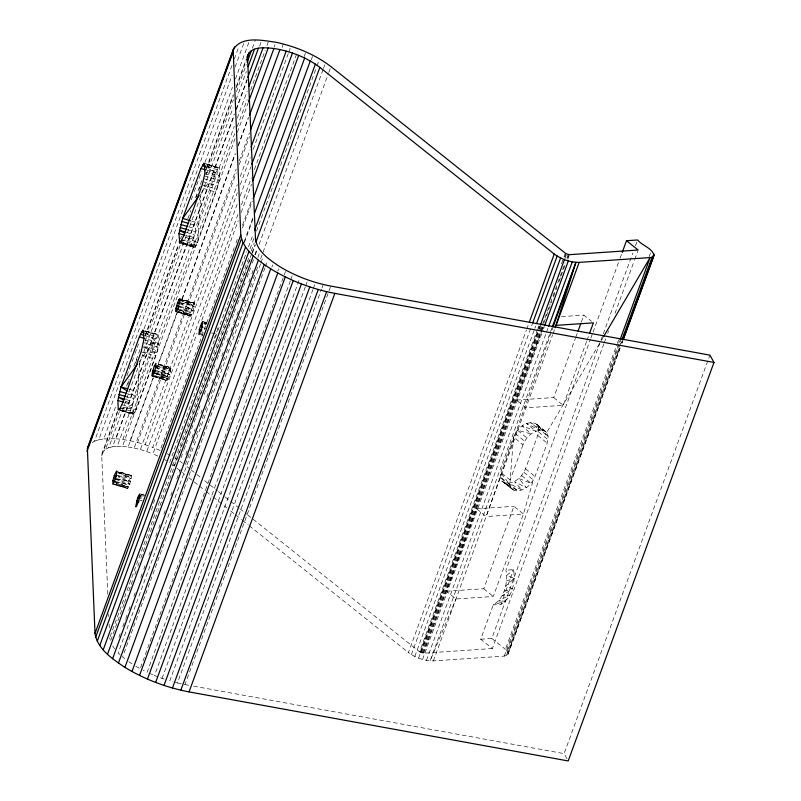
<?xml version="1.0" encoding="UTF-8"?>
<svg xmlns="http://www.w3.org/2000/svg" width="801" height="801" viewBox="0 0 801 801"><rect width="100%" height="100%" fill="white"/><g stroke="black" fill="none" stroke-linecap="round" stroke-linejoin="round"><path stroke-width="0.6" stroke-dasharray="4 3" d="M603.874 343.789L492.385 648.54L480.7 639.228L493.256 604.915C504.87 597.896 507.884 582.727 505.972 570.152L590.467 339.203M521.581 475.584L531.063 483.303L518.788 478.487L526.507 487.729L514.412 481.601L522.032 490.032L508.575 483.123L517.836 490.863L504.79 482.833L514.282 490.562L501.816 481.041L504.79 482.833C514.132 484.515 522.352 476.985 525.526 468.755L537.721 435.414C539.193 431.419 539.383 426.322 535.679 423.459C525.957 420.305 516.825 428.435 513.521 437.056L500.575 472.43L500.345 477.016L501.816 481.041L514.282 490.562C523.624 492.325 531.814 484.655 535.018 476.475L547.213 443.143L548.184 436.505L546.713 432.49L535.679 423.459L546.713 432.49L600.63 341.687M112.581 483.484L127.409 488.39L128.571 481.451L130.213 476.915L131.284 475.404L131.684 475.794L129.832 484.114L127.78 488.43L115.164 484.855M175.729 311.679L190.828 316.105L191.749 314.613L194.353 306.463L194.583 303.158L182.117 299.454M179.714 243.194L194.363 247.549L195.354 246.798L197.617 242.302L216.951 189.246L219.584 178.022L219.284 167.98L203.955 163.164M118.878 410.012L133.286 414.487L136.54 409.241L139.724 360.961M181.827 242.643L196.215 245.376L182.037 239.899L197.617 242.302L200.801 194.022M158.538 364.235L170.823 367.629L169.832 374.568L167.189 380.725L166.658 380.185L167.97 373.747L170.823 367.629L158.147 364.014M154.623 499.614L151.469 510.387M107.805 594.192L101.737 455.729L102.097 453.146L117.537 410.953M120.591 410.412L133.286 414.487L132.606 404.825L134.408 395.804L154.082 341.266L157.607 334.488L158.208 334.928L158.618 344.06L156.806 353.081L136.54 409.241L121.642 408.039M182.788 243.244L194.363 247.549L193.682 237.887L196.415 225.752L215.749 172.696L218.683 167.549L205.737 163.845M500.925 604.395L513.641 569.631L506.512 575.569L514.272 578.262L505.611 586.242L512.59 588.725L502.167 595.644L509.847 595.123L498.482 600.96L505.621 601L493.256 604.915L500.925 604.395C512.56 597.426 515.454 582.167 513.641 569.631L505.972 570.152M217.231 329.982L217.662 327.879M214.137 338.603L217.021 331.033M523.874 472.26L533.366 479.979L523.443 514.022L493.286 596.465L455.969 598.988L446.487 591.268L476.645 508.825L486.137 516.545L552.65 328.25M91.995 442.613L94.508 441.191L232.15 64.951M234.303 59.094L239.018 46.198M94.508 441.191L98.743 439.789L232.1 75.274M235.104 67.064L243.684 43.624M98.743 439.789L103.79 438.908L116.225 404.916M126.948 375.619L131.664 362.723M132.095 361.551L134.668 354.523M135.099 353.341L136.811 348.655M137.241 347.484L138.523 343.969M144.1 328.73L177.121 238.478M191.269 199.799L192.56 196.285M194.273 191.599L201.562 171.674M204.996 162.293L232.43 87.279M235.434 79.079L249.592 40.4M126.538 386.342L129.111 379.304M133.827 366.407L140.255 348.835M144.981 335.939L178.423 244.515M180.565 238.658L181.426 236.315M187.855 218.733L190.858 210.523M195.574 197.627L202.433 178.873M206.298 168.33L233.311 94.488M236.315 86.288L246.177 59.324M101.737 455.729L117.987 411.063M127.89 384.23L129.131 380.585M135.569 363.003L137.281 358.317M145.472 336.17L178.873 244.625M196.035 197.747L197.316 194.222M199.028 189.537L200.32 186.022M206.368 169.732L233.341 95.77M236.385 87.689L247.098 58.383M102.097 453.146L105.642 449.081L119.359 411.574M145.151 341.276L180.686 243.965M206.047 174.838L233.421 99.795M236.495 91.624L246.287 64.631M252.355 48.25L255.359 40.05M105.642 449.081L108.746 447.679L138.763 365.636M139.184 364.465L233.101 107.775M236.095 99.574L246.388 71.439M108.746 447.679L112.641 446.758L234.423 113.892M236.135 109.196L247.289 78.728M103.79 438.908L115.945 438.758L234.303 115.254M236.445 109.397L247.169 80.09M259.604 46.108L261.747 40.24M112.641 446.758L117.246 446.327L234.313 126.348M237.316 118.147L247.179 91.194M115.945 438.758L122.833 439.489L234.753 133.567M237.326 126.538L247.189 99.574M250.613 90.203L265.201 50.353M266.913 45.667L268.625 40.971M117.246 446.327L122.453 446.407L235.224 138.152M237.376 132.285L248.09 102.989M122.833 439.489L130.082 440.74L153.241 377.451M158.388 363.384L176.821 312.981M181.967 298.913L235.144 153.582M238.147 145.371L248.44 117.246M274.162 46.919L275.023 44.576M122.453 446.407L128.13 446.988L153.432 377.832M157.286 367.289L177.442 312.2M182.157 299.304L235.334 153.962M238.338 145.762L248.2 118.798M128.13 446.988L134.157 448.049L236.215 169.101M239.219 160.891L249.511 132.766M130.082 440.74L137.572 442.492L236.205 172.916M239.209 164.716L249.491 136.581M282.082 47.499L283.374 43.985M134.157 448.049L140.395 449.581L237.306 184.691M240.3 176.49L250.162 149.527M137.572 442.492L145.161 444.725L237.356 192.721M240.36 184.52L250.222 157.557M253.226 149.356L288.39 53.246M288.821 52.075L290.533 47.389M140.395 449.581L146.683 451.544L238.017 201.892M240.16 196.025L250.883 166.728M160.09 450.412L152.711 447.379L238.478 212.956M241.481 204.756L251.344 177.792M254.348 169.592L297.652 51.214M157.867 456.109L152.891 453.887L197.056 333.166M201.772 320.27L238.227 220.645M241.221 212.435L251.514 184.31M160.941 448.069L225.261 272.25M225.692 271.078L234.272 247.639M235.985 242.953L237.276 239.439M242.413 225.371L252.285 198.408M304.17 56.591L305.451 53.076M242.483 228.005L252.345 201.041M244.225 241.481L253.236 216.871M244.325 242.793L253.336 218.172M311.219 59.945L312.51 56.43M169.572 462.628L246.758 251.654M248.48 246.968L253.196 234.072M250.082 248.751L254.368 237.036M256.51 231.169L316.545 67.084M316.976 65.912L318.688 61.216M110.148 636.675L249.091 256.921M251.234 251.053L254.227 242.853M251.674 253.737L174.057 465.892L172.265 464.59M252.105 252.565L255.108 244.365M124.095 603.824L110.378 641.331L109.727 637.846M124.525 602.652L127.099 595.624M128.811 590.928L133.096 579.213M134.818 574.527L136.1 571.003M137.822 566.317L139.104 562.803M140.816 558.117L250.162 259.234M252.305 253.366L255.309 245.166M254.818 254.748L256.961 248.891M181.086 457.681L183.659 450.653M184.09 449.481L185.802 444.785M186.232 443.614L187.514 440.099M189.226 435.414L195.664 417.832M196.095 416.66L198.668 409.631M199.099 408.46L199.95 406.107M204.235 394.392L210.673 376.81M211.104 375.639L213.677 368.6M214.097 367.429L214.958 365.086M217.101 359.228L218.823 354.543M219.244 353.371L225.682 335.789M226.112 334.618L228.685 327.579M229.106 326.407L229.967 324.065M232.11 318.207L233.832 313.521M234.252 312.34L235.544 308.826M237.256 304.14L240.69 294.768M241.121 293.587L243.694 286.558M244.115 285.386L244.976 283.043M247.119 277.186L248.831 272.49M249.261 271.319L250.553 267.804M252.265 263.118L253.557 259.604M255.269 254.908L257.411 249.051M259.123 244.365L323.023 69.727M323.444 68.546L325.166 63.86M118.928 637.236L120.21 633.721M122.783 626.692L125.356 619.654M125.787 618.482L127.069 614.968M128.791 610.282L130.072 606.768M133.937 596.214L135.219 592.7M140.796 577.461L142.077 573.947M143.8 569.261L145.081 565.746M148.946 555.193L150.228 551.679M155.805 536.44L157.086 532.925M158.808 528.239L160.09 524.715M163.955 514.172L165.236 510.658M170.813 495.418L172.095 491.904M176.811 479.008L180.245 469.626M185.822 454.397L187.104 450.873M191.819 437.987L195.254 428.605M200.831 413.366L202.112 409.852M206.828 396.966L208.12 393.441M211.975 382.898L213.266 379.384M215.839 372.345L217.121 368.83M221.837 355.934L223.129 352.42M226.983 341.877L228.275 338.352M230.848 331.324L233.421 324.295M233.842 323.123L235.134 319.599M236.846 314.913L238.137 311.399M241.992 300.846L243.284 297.331M248.851 282.092L250.142 278.578M251.854 273.892L253.146 270.378M257.862 257.481L259.574 252.796M191.599 447.559L185.161 465.141L190.047 469.026M193.311 442.873L194.603 439.349M196.315 434.663L197.597 431.148M199.319 426.462L200.6 422.948M202.313 418.252L203.604 414.738M205.316 410.052L206.608 406.538M208.32 401.842L209.602 398.327M211.324 393.641L212.605 390.127M214.328 385.441L215.609 381.917M217.321 377.231L218.613 373.717M220.325 369.031L221.617 365.506M223.329 360.82L224.61 357.306M226.333 352.62L227.614 349.106M229.336 344.41L230.618 340.896M232.33 336.21L233.622 332.695M235.334 327.999L236.625 324.485M238.338 319.799L239.619 316.285M241.341 311.599L242.623 308.075M244.345 303.389L245.627 299.874M247.339 295.189L248.63 291.674M250.343 286.978L251.634 283.464M253.346 278.778L254.628 275.264M256.35 270.568L257.632 267.053M260.635 258.853L328.39 73.662M328.821 72.49L330.963 66.633M260.545 263.839L118.178 652.975L119.94 654.597M260.966 262.668L263.118 256.811M264.941 267.894L122.583 657.02L126.037 659.704M265.371 266.723L267.514 260.856M271.849 267.224L272.71 264.881M277.747 271.159L278.598 268.816M140.576 667.563L228.485 427.293M228.916 426.122L285.516 271.399M290.352 280.801L147.124 672.269L143.139 670.257M290.783 279.629L292.495 274.933M164.255 679.138L154.473 675.523L299.834 278.177M162.062 678.417L305.281 286.938M305.712 285.767L307.424 281.081M312.981 289.451L169.762 680.92L173.046 681.811M313.411 288.28L314.693 284.755M174.147 682.112L177.442 682.993L321.521 289.171M321.952 288L323.234 284.485M177.442 682.993L184.971 684.585L330.763 286.077M620.214 347.954L507.694 654.968L504.29 656.099L433.391 660.895C424.47 661.015 415.609 657.771 408.45 652.545L526.367 330.212M526.798 329.041L528.94 323.183M411.364 654.577L532.295 324.045M414.808 656.47L534.447 329.451M534.878 328.28L535.729 325.937M492.385 648.54L423.709 653.185L419.554 651.794L537.471 329.461M537.902 328.29L538.763 325.947M561.481 263.829L563.634 257.972M564.054 256.801L565.346 253.276M420.125 652.184L538.052 329.862M538.482 328.69L539.333 326.347M564.635 257.191L565.927 253.677M418.603 658.112L539.954 326.407M420.815 652.545L538.743 330.212M539.163 329.041L540.024 326.698M564.895 258.723L566.607 254.027M421.566 652.835L539.494 330.513M539.924 329.341L541.206 325.827M422.337 653.045L550.127 303.769M550.547 302.598L565.126 262.748M566.848 258.052L568.129 254.538M423.068 653.165L543.559 323.814M543.989 322.643L551.709 301.546M553.421 296.851L555.564 290.993M555.994 289.822L556.855 287.479M558.998 281.612L560.71 276.926M561.141 275.754L565.856 262.858M567.579 258.172L568.86 254.658M423.709 653.185L543.348 326.167M567.789 259.364L569.501 254.668M586.592 341.426L563.223 405.296L525.917 407.819L516.425 400.089L541.917 330.412M542.337 329.261L543.188 326.938M422.548 659.433L543.038 330.082M543.468 328.911L544.33 326.558M426.452 660.364L546.092 333.356M546.522 332.185L548.234 327.489M551.919 327.989L430.137 660.865L455.969 598.988L552.68 334.658M433.391 660.895L455.969 598.988M553.101 333.496L554.803 328.851M523.003 444.775L510.167 479.879L509.837 484.745L511.028 488.4L500.345 477.016L509.837 484.745L500.575 472.43L510.167 479.879L513.521 437.056L523.003 444.775C526.187 436.575 534.417 428.946 543.739 430.688L530.703 422.658L539.954 430.397L526.507 423.489L535.989 431.218L522.032 425.792L530.953 433.932L517.466 430.217L526.958 437.947M446.487 591.268L483.794 588.745L513.962 506.302L523.443 514.022L486.137 516.545M516.425 400.089L553.731 397.566L575.398 338.342M575.829 337.181L577.531 332.535M581.346 322.092L583.899 315.123L591.488 321.301M587.013 340.265L589.135 334.458M590.898 338.032L592.61 333.336M593.04 332.165L619.634 259.484M620.064 258.312L621.776 253.617M480.7 639.228L491.804 638.477L602.863 334.908M603.293 333.737L632.88 252.866M635.453 245.837L637.596 239.97M604.304 342.618L606.017 337.932M607.729 333.246L608.59 330.903M615.018 313.321L634.322 260.575M634.752 259.404L637.746 251.204M508.295 653.866L508.104 652.495L505.421 649.331L616.91 344.58M617.341 343.409L618.632 339.894M649.07 256.68L651.213 250.823M504.29 656.099L618.352 344.32M618.783 343.148L619.634 340.805M507.123 650.943L620.755 340.345M506.322 655.729L621.666 340.435M508.104 652.495L619.594 347.754M621.316 343.058L622.167 340.715M507.694 654.968L620.034 347.884M621.756 343.198L622.607 340.856M621.936 343.259L622.788 340.916M567.028 758.867L564.114 753.641L709.906 355.133M601.261 340.605L603.163 337.371M201.381 192.57L215.749 172.696L206.528 167.539M138.994 362.132L154.082 341.266L146.152 338.903M506.392 580.985L514.272 578.262M122.683 408.18L132.606 404.825L124.916 400.74M504.189 591.178L512.59 588.725M181.707 241.281L193.682 237.887L185.992 233.792M561.511 316.635L583.899 315.123M476.645 508.825L513.962 506.302M143.779 346.893L158.167 347.274L145.702 343.559M177.121 310.027L193.221 310.828L181.667 303.659M143.439 342.888L158.618 344.06L145.261 332.055M117.957 475.964L130.213 476.915L115.744 472.019M154.042 373.306L169.832 374.568L156.846 368.18M143.559 352.009L156.806 353.081L142.578 346.863M114.072 482.352L129.832 484.114L117.647 479.589M211.474 332.986L216.26 333.606M155.364 376.24L166.938 377.962L154.743 372.966M112.931 484.215L128.701 486.948L116.325 483.063M115.434 478.758L130.663 481.411L118.568 476.285M181.136 303.189L192.971 305.291L194.583 303.158L179.484 298.743L194.142 303.189L182.318 300.605M184.971 684.585L188.666 685.266M193.582 686.157L564.114 753.641M176.17 311.659L191.749 314.613L179.374 310.728M152.53 376.28L168.11 379.233L156.205 374.217M156.666 366.598L169.612 369.211L155.835 363.364M203.955 323.604L206.338 324.085M156.195 365.536L171.064 368.6L158.578 364.385M143.729 347.113L157.587 350.037M118.137 472.54L131.284 475.404L117.697 471.358M139.935 495.378L143.349 496.129M204.255 322.853L206.688 323.384M180.065 306.533L191.619 309.126L192.971 305.291L180.956 300.675M157.577 371.414L167.97 373.747L156.415 367.299M117.016 478.858L128.571 481.451L118.678 477.456M182.127 243.744L195.354 246.798L180.625 242.413M155.764 367.649L170.713 371.083L158.428 366.397M116.365 475.353L131.314 478.788L118.087 472.5M121.251 410.583L134.278 413.737L119.549 409.361M121.672 410.502L132.966 413.276M156.335 373.887L169.001 377.041M177.882 311.439L190.398 314.603L190.828 316.105L178.423 312.34M204.666 322.473L207.028 323.083M118.117 472.27L131.684 475.794L116.556 471.018M153.171 375.248L168.11 379.233M179.564 302.357L194.353 306.463L182.137 301.196M179.364 309.326L190.738 312.48L190.398 314.603L178.172 309.336M116.315 481.651L127.689 484.815L115.724 479.118M139.584 497.501L141.867 498.132M206.638 170.132L215.749 172.696M129.001 389.216L135.83 391.148M115.214 484.865L127.78 488.43M177.982 312.32L190.358 315.844L175.609 310.858M144.661 330.793L157.607 334.488L142.878 330.112M185.752 235.574L193.682 237.887M124.676 402.513L132.606 404.825M202.843 321.461L207.409 322.793M207.809 165.166L218.012 168.2M206.958 166.588L217.161 169.622M204.926 171.945L219.654 176.33L205.497 164.315M204.856 173.637L219.584 178.022M204.515 175.95L219.244 180.325M203.935 178.713L218.663 183.099M203.154 181.757L217.882 186.142M202.222 184.871L216.951 189.246M203.484 188.505L215.94 192.21M191.759 221.106L197.426 222.788M190.748 224.07L196.415 225.752M188.686 226.833L195.484 228.856M186.773 229.547L194.703 231.9M186.192 232.31L194.122 234.673M182.718 242.963L194.042 246.338M179.955 299.304L194.683 303.689M179.915 300.235L194.643 304.62M178.483 306.433L193.221 310.828M204.565 322.543L206.828 323.214M199.88 333.446L202.142 334.117M199.409 334.217L202.813 335.229M143.339 331.103L156.936 335.148M143.619 332.856L156.085 336.56M144.911 335.619L155.114 338.653M141.146 351.809L155.875 356.195M142.408 355.444L154.863 359.158M155.094 370.182L169.832 374.568M155.925 373.066L167.259 376.44L155.154 371.314M127.609 393.782L134.408 395.804L128.23 391.729M125.697 396.485L133.627 398.848M126.248 399.589L133.046 401.611M120.4 407.939L135.139 412.325M116.015 483.564L127.349 486.938L115.134 481.661M114.843 484.154L127.309 487.859M139.004 499.844L142.398 500.855M203.844 323.804L206.107 324.485M154.162 376.41L166.658 380.185M206.828 164.195L219.284 167.98M145.752 331.143L158.208 334.928M145.011 339.934L158.618 344.06M153.652 376.62L167.189 380.725L151.89 375.719M141.046 494.167L144.37 495.178M200.701 331.574L202.953 332.275M121.892 404.655L136.54 409.241M141.076 494.197L144.49 495.298M145.161 444.725L152.711 447.379M204.155 322.993L206.408 323.804M146.683 451.544L152.891 453.887M185.652 237.216L197.617 242.302M149.226 673.2L154.473 675.523M179.744 303.569L191.619 309.126L190.738 312.48L178.773 306.793M203.634 327.679L205.797 328.69M167.139 453.766L169.972 455.318M135.83 666.232L140.155 668.735M164.475 459.494L166.518 460.745M174.758 458.022L176.771 459.293M128.751 661.706L132.676 664.319M546.713 432.49L537.952 426.112L548.184 436.505L538.703 428.785M179.794 461.196L182.478 463.168M491.804 638.477L505.421 649.331M191.028 469.807L195.905 473.691M196.886 474.472L200.791 477.586M204.696 480.69L217.391 490.803M218.373 491.584L224.23 496.25M225.201 497.02L238.878 507.914M239.849 508.695L246.688 514.132M247.669 514.913L419.554 651.794M176.991 468.225L184.801 474.442M188.716 477.556L198.478 485.336M199.449 486.107L205.316 490.773M206.288 491.554L212.145 496.219M213.126 497L226.803 507.884M230.708 510.998L234.613 514.112M235.584 514.883L241.451 519.549M242.423 520.33L248.28 524.995M249.261 525.776L408.45 652.545M553.731 397.566L563.223 405.296M538.622 431.959L548.104 439.679M537.721 435.414L547.213 443.143M515.173 433.541L524.655 441.271M525.526 468.755L535.018 476.475M483.794 588.745L493.286 596.465M112.671 646.037L114.633 648.96M108.686 614.147L108.796 616.64M109.126 624.129L109.286 627.864"/><path stroke-width="1.2" d="M626.492 240.721L637.596 239.97C642.092 245.657 652.114 247.889 654.097 255.359L652.114 257.221L650.082 257.592L579.183 262.378C570.262 262.508 561.411 259.264 554.242 254.027L319.859 67.384C306.513 57.272 290.393 51.104 273.932 48.481C265.331 47.68 249.401 45.657 247.529 57.211L255.519 239.339C257.602 252.005 269.637 259.754 279.459 266.463C295.189 276.025 312.69 282.613 330.763 286.077L709.906 355.133L713.991 362.442L568.199 760.95L189.046 691.894C166.458 687.578 144.581 679.338 124.916 667.383C112.641 659.003 97.572 649.301 94.999 633.461L87.379 448.21L233.171 49.702C241.642 35.534 262.297 40.45 275.884 42.233C295.599 46.528 314.853 54.298 330.963 66.633L565.927 253.677L569.501 254.668L638.177 250.022L626.492 240.721L622.207 252.445M713.991 362.442L334.848 293.386C312.26 289.071 290.373 280.831 270.718 268.866C258.433 260.495 243.364 250.793 240.791 234.953L233.171 49.702M117.877 400.53L121.031 386.973L139.354 336.881L142.878 330.112L143.479 330.453L143.88 339.594L141.146 351.809L121.892 404.655L119.549 409.361L118.278 409.671L117.877 400.53L123.544 402.182M178.953 233.592L182.698 218.413L200.951 168.53L203.955 163.164L204.555 163.514L204.856 173.637L202.222 184.871L183.479 236.295L179.714 243.194L178.953 233.592L184.62 235.244M552.34 326.818L575.929 262.348L555.223 327.689M553.06 327.078L575.929 262.348M88.771 445.446L234.563 46.939M87.009 451.343L232.801 52.836M247.028 56.981L247.889 54.638M247.058 58.263L249.201 52.405M247.149 62.288L251.434 50.573M248.11 66.753L254.538 49.171M247.719 77.557L258.433 48.25M248.891 86.498L263.038 47.82M248.52 101.817L268.245 47.9M249.481 115.284L273.932 48.481M250.363 130.413L279.96 49.542M251.023 147.184L286.187 51.074M251.744 164.385L292.475 53.036M252.806 180.786L298.683 55.379M253.637 197.527L304.66 58.052M94.999 633.461L240.791 234.953M95.639 637.256L241.431 238.748M97.241 641.291L243.033 242.783M254.518 213.356L310.267 60.986M99.775 645.506L245.567 246.998M254.478 230.558L315.374 64.12M103.209 649.851L249.001 251.344M255.96 242.022L319.859 67.384M107.504 654.267L253.296 255.759M112.601 658.702L258.393 260.195M118.428 663.088L264.23 264.58M124.916 667.383L270.718 268.866M131.975 671.508L277.777 273.001M139.524 675.423L285.316 276.916M147.444 679.078L293.236 280.57M155.644 682.432L301.436 283.914M164.015 685.416L309.807 286.908M172.445 688.009L318.247 289.501M180.826 690.182L326.628 291.674M189.046 691.894L334.848 293.386M529.371 322.012L554.242 254.027M532.715 322.873L557.166 256.07M536.59 323.594L560.6 257.952M540.375 325.236L564.395 259.604M544.76 325.386L568.34 260.926M548.665 326.317L572.254 261.857M577.952 331.374L580.925 323.254M589.566 333.296L593.391 322.843L556.074 325.366L579.183 262.378M620.064 339.634L650.082 257.592L603.804 336.29M622.097 339.264L652.114 257.221M622.597 339.544L624.74 333.687M628.174 324.305L630.317 318.448M632.46 312.59L633.751 309.076M634.602 306.723L636.745 300.866M641.04 289.141L642.322 285.627M644.465 279.769L645.756 276.255M646.607 273.912L648.75 268.045M650.042 264.53L651.323 261.016M653.045 256.33L653.896 253.987M623.038 339.674L653.486 256.46M623.218 339.744L654.097 255.359M87.379 448.21L88.31 446.367M199.229 195.554L182.698 218.413L190.628 220.766M127.199 391.048L121.031 386.973L137.552 364.115M118.278 409.671L120.48 408.931M181.637 242.813L179.314 241.952L181.707 241.281M116.736 475.864L114.283 475.674L112.911 480.71L112.931 484.215L115.434 478.758L116.986 471.979L116.556 471.018L114.283 475.674L116.485 476.565M179.955 302.978L177.592 302.568L175.95 308.375L175.609 310.858L176.17 311.659C178.162 310.007 182.758 291.424 177.592 302.568L179.744 303.569M140.035 498.002L137.682 497.561L135.669 506.713L136.39 506.602L138.493 501.556L139.935 493.827L137.682 497.561L139.835 498.592M156.666 366.598L154.313 366.117L152.53 372.054L151.89 375.719L152.53 376.28L155.764 367.649L155.835 363.364L154.313 366.117L156.415 367.299M140.906 495.939L138.533 495.459L140.756 496.219M138.853 501.616L136.53 501.136L138.693 502.247M201.702 330.072L199.389 329.581L198.908 334.648L201.532 329.231L202.843 321.461L201.582 323.133L199.389 329.581L201.582 330.593M181.136 300.345L178.763 299.834L180.956 300.675M178.913 306.272L176.6 305.762L178.773 306.793M155.264 370.903L152.961 370.382L155.154 371.314M115.865 478.608L113.552 478.087L115.724 479.118M202.713 326.698L200.4 326.167L202.553 327.178M178.233 309.006L175.95 308.375L178.172 309.336M115.184 481.341L112.911 480.71L115.134 481.661M200.951 168.53L205.507 169.812M121.031 386.973L127.86 388.896M205.827 166.248L202.433 165.236L205.507 166.958M181.687 221.366L188.485 223.389M180.756 224.48L187.554 226.503M179.975 227.524L186.773 229.547M185.061 231.98L179.394 230.287L184.891 233.211M179.314 241.952L181.587 242.633M141.356 332.185L143.619 332.856M140.375 334.267L143.779 335.279M139.354 336.881L145.021 338.573M154.793 372.725L152.53 372.054L154.743 372.966M119.679 391.419L126.478 393.441M118.898 394.462L125.697 396.485M125.116 399.258L118.318 397.236L123.815 400.16"/></g></svg>
